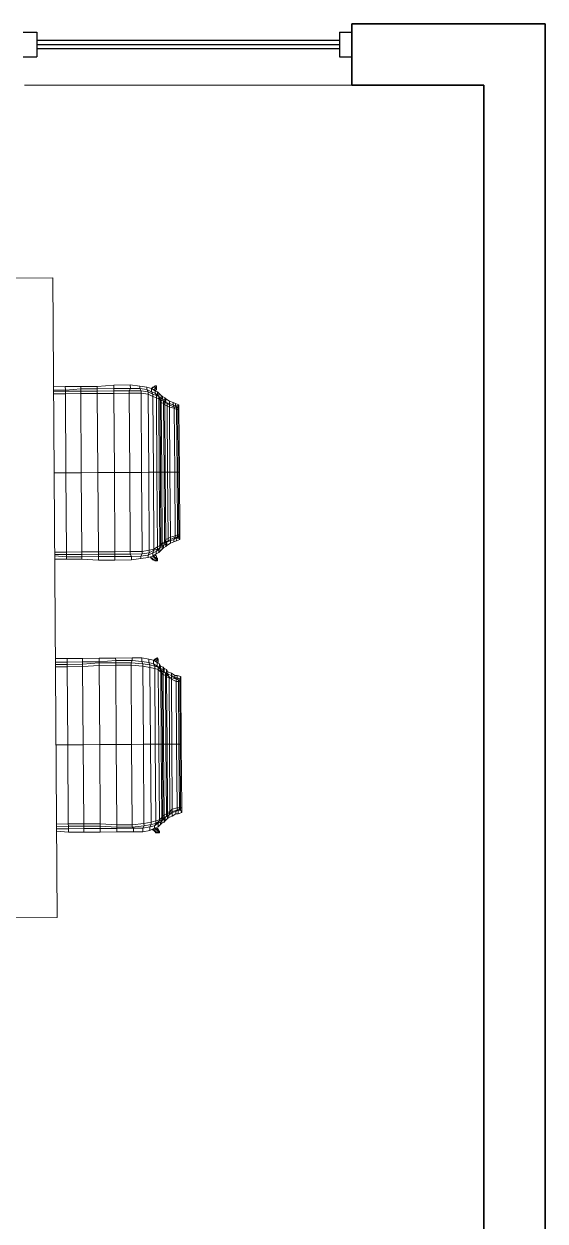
# Model space of a CAD drawing. Header units: metres. Extents: x -43.54 to -36.99, y -323.24 to -313.32.
# Drawn here: x -38.268 to -36.993, y -316.249 to -313.324 of the extents above; entities that cross this region are included whole.
import ezdxf

# ---------------------------------------------------------------- set-up
doc = ezdxf.new("R2010")
doc.units = ezdxf.units.M
doc.header["$LTSCALE"] = 5
doc.header["$MEASUREMENT"] = 0
doc.linetypes.add('HIDDEN', pattern=[0.375, 0.25, -0.125])
doc.layers.get('0').update_dxf_attribs({"color": 30})
for name, color, linetype, lineweight in [('A-FLOR-OVHD', 3, 'HIDDEN', 18), ('A-GLAZ-FULL', 4, 'Continuous', 25), ('A-WALL-FULL-EXTR', 7, 'Continuous', 35), ('A-WALL-FULL-INTR', 7, 'Continuous', 35)]:
    doc.layers.add(name, color=color, linetype=linetype, lineweight=lineweight)

msp = doc.modelspace()

# ---------------------------------------------------------------- linework, layer by layer
at = {"color": 7, "lineweight": 0}
for points in [[(-38.9264, -315.5127), (-38.9371, -313.9501), (-38.1971, -313.945), (-38.1864, -315.5076), (-38.9264, -315.5127), (-38.9264, -315.5127)], [(-38.1971, -313.945), (-38.9371, -313.9501)], [(-38.1864, -315.5076), (-38.1971, -313.945)], [(-38.1952, -314.2108), (-38.1663, -314.2106), (-38.1662, -314.2192), (-38.1952, -314.2194)], [(-38.1662, -314.2192), (-38.1662, -314.2221), (-38.1952, -314.2223)], [(-38.1951, -314.2281), (-38.1662, -314.2279)], [(-38.1663, -314.2106), (-38.1287, -314.2103), (-38.1287, -314.2161), (-38.1662, -314.2192)], [(-38.1287, -314.2161), (-38.1286, -314.2218), (-38.1662, -314.2221)], [(-38.1286, -314.2276), (-38.1662, -314.2279), (-38.1662, -314.2221)], [(-38.1273, -314.4211), (-38.1649, -314.4214), (-38.1662, -314.2279)], [(-38.1287, -314.2103), (-38.0883, -314.21), (-38.0883, -314.2158), (-38.1287, -314.2161)], [(-38.0883, -314.2158), (-38.0882, -314.2216), (-38.1286, -314.2218)], [(-38.0882, -314.2273), (-38.1286, -314.2276), (-38.1286, -314.2218)], [(-38.1273, -314.4211), (-38.1286, -314.2276)], [(-38.0883, -314.21), (-38.0478, -314.2069), (-38.0478, -314.2155), (-38.0883, -314.2158)], [(-38.0478, -314.2155), (-38.0477, -314.2213), (-38.0882, -314.2216)], [(-38.0477, -314.2271), (-38.0882, -314.2273), (-38.0882, -314.2216)], [(-38.0464, -314.4206), (-38.0869, -314.4208), (-38.0882, -314.2273)], [(-38.0478, -314.2069), (-38.0074, -314.2066), (-38.0073, -314.2152), (-38.0478, -314.2155)], [(-38.0073, -314.2152), (-38.0101, -314.221), (-38.0477, -314.2213)], [(-38.0101, -314.221), (-38.0101, -314.2268), (-38.0477, -314.2271), (-38.0477, -314.2213)], [(-38.0464, -314.4206), (-38.0477, -314.2271)], [(-38.0464, -314.4206), (-38.0088, -314.4203), (-38.0101, -314.2268)], [(-37.9841, -314.2151), (-37.9812, -314.2208), (-38.0101, -314.221)], [(-37.9812, -314.2208), (-37.9812, -314.2266), (-38.0101, -314.2268)], [(-38.0088, -314.4203), (-37.9798, -314.4201), (-37.9812, -314.2266)], [(-38.0074, -314.2066), (-37.9842, -314.2093), (-37.9841, -314.2151), (-38.0073, -314.2152)], [(-37.9842, -314.2093), (-37.9668, -314.2121), (-37.9668, -314.2179), (-37.9841, -314.2151)], [(-37.9668, -314.2179), (-37.9639, -314.2236), (-37.9812, -314.2208)], [(-37.9639, -314.2236), (-37.9638, -314.2294), (-37.9812, -314.2266)], [(-37.9638, -314.2294), (-37.9625, -314.42), (-37.9798, -314.4201)], [(-37.9668, -314.2121), (-37.9553, -314.2149), (-37.9552, -314.2235), (-37.9668, -314.2179)], [(-37.9552, -314.2235), (-37.9523, -314.2293), (-37.9639, -314.2236)], [(-37.9523, -314.2293), (-37.9523, -314.2351), (-37.9638, -314.2294)], [(-37.9494, -314.212), (-37.9553, -314.2149)], [(-37.9524, -314.212), (-37.9553, -314.2149)], [(-37.9553, -314.2149), (-37.9465, -314.2206), (-37.9465, -314.2264), (-37.9552, -314.2235)], [(-37.9524, -314.212), (-37.9466, -314.2091)], [(-37.9524, -314.212), (-37.9494, -314.212)], [(-37.9465, -314.2264), (-37.9435, -314.2321), (-37.9523, -314.2293)], [(-37.9435, -314.2321), (-37.9435, -314.2379), (-37.9523, -314.2351)], [(-37.9494, -314.212), (-37.9466, -314.2091), (-37.9437, -314.209)], [(-37.9494, -314.212), (-37.9437, -314.2119)], [(-37.9494, -314.2177), (-37.9437, -314.2119)], [(-37.9436, -314.2148), (-37.9436, -314.2177), (-37.9465, -314.2206), (-37.9436, -314.2148), (-37.9436, -314.2148)], [(-37.9436, -314.2148), (-37.9465, -314.2206)], [(-37.9465, -314.2206), (-37.9407, -314.2234), (-37.9406, -314.2321), (-37.9465, -314.2264)], [(-37.9437, -314.209), (-37.9437, -314.2119)], [(-37.9436, -314.2148), (-37.9437, -314.209)], [(-37.9436, -314.2148), (-37.9437, -314.2119)], [(-37.9406, -314.2321), (-37.9377, -314.235), (-37.9435, -314.2321)], [(-37.9407, -314.2234), (-37.9378, -314.2263), (-37.9377, -314.235), (-37.9406, -314.2321)], [(-37.9378, -314.2263), (-37.932, -314.232), (-37.9319, -314.2378)], [(-37.932, -314.232), (-37.9291, -314.2349), (-37.929, -314.2407), (-37.9319, -314.2378)], [(-37.9523, -314.2351), (-37.951, -314.4199), (-37.9625, -314.42)], [(-37.9435, -314.2379), (-37.9422, -314.4199), (-37.951, -314.4199)], [(-37.9377, -314.235), (-37.9377, -314.2407), (-37.9435, -314.2379)], [(-37.9377, -314.2407), (-37.9365, -314.4198), (-37.9422, -314.4199)], [(-37.9377, -314.235), (-37.9319, -314.2378)], [(-37.9348, -314.2407), (-37.9377, -314.235), (-37.9348, -314.2407), (-37.9348, -314.2407)], [(-37.9348, -314.2407), (-37.9348, -314.2436), (-37.9377, -314.2407)], [(-37.9348, -314.2436), (-37.9336, -314.4198), (-37.9365, -314.4198)], [(-37.9348, -314.2407), (-37.9319, -314.2436)], [(-37.9319, -314.2436), (-37.9319, -314.2494), (-37.9348, -314.2436)], [(-37.9336, -314.4198), (-37.9307, -314.4198), (-37.9319, -314.2494)], [(-37.9319, -314.2436), (-37.9319, -314.2378)], [(-37.929, -314.2407), (-37.9261, -314.2464), (-37.9319, -314.2436)], [(-37.9319, -314.2494), (-37.9261, -314.2522)], [(-37.9307, -314.4198), (-37.9249, -314.4197), (-37.9261, -314.2522)], [(-37.9291, -314.2349), (-37.9233, -314.2378), (-37.9232, -314.2435), (-37.929, -314.2407)], [(-37.9232, -314.2435), (-37.9232, -314.2493), (-37.9261, -314.2464)], [(-37.9232, -314.2551), (-37.9261, -314.2522), (-37.9261, -314.2464)], [(-37.9249, -314.4197), (-37.922, -314.4197), (-37.9232, -314.2551)], [(-37.9233, -314.2378), (-37.9204, -314.2406), (-37.9203, -314.2493), (-37.9232, -314.2435)], [(-37.9174, -314.2579), (-37.9232, -314.2551), (-37.9232, -314.2493)], [(-37.9203, -314.2493), (-37.9174, -314.2521), (-37.9232, -314.2493)], [(-37.922, -314.4197), (-37.9163, -314.4197), (-37.9174, -314.2579)], [(-37.9204, -314.2406), (-37.9117, -314.2463), (-37.9116, -314.2521), (-37.9203, -314.2493)], [(-37.9116, -314.255), (-37.9116, -314.2608), (-37.9174, -314.2579), (-37.9174, -314.2521)], [(-37.9116, -314.2521), (-37.9116, -314.255), (-37.9174, -314.2521)], [(-37.9163, -314.4197), (-37.9105, -314.4196), (-37.9116, -314.2608)], [(-37.9117, -314.2463), (-37.9029, -314.2492), (-37.9029, -314.2549), (-37.9116, -314.2521)], [(-37.9029, -314.2549), (-37.9, -314.2607), (-37.9116, -314.255)], [(-37.9116, -314.2608), (-37.8999, -314.2637)], [(-37.9029, -314.2492), (-37.8971, -314.252), (-37.8971, -314.2578), (-37.9029, -314.2549)], [(-37.8971, -314.2578), (-37.8942, -314.2606), (-37.9, -314.2607)], [(-37.8942, -314.2606), (-37.8941, -314.2665), (-37.8999, -314.2637), (-37.9, -314.2607)], [(-37.8971, -314.252), (-37.8885, -314.2548), (-37.8913, -314.2577), (-37.8971, -314.2578)], [(-37.8942, -314.2606), (-37.8913, -314.2636)], [(-37.8885, -314.2548), (-37.8884, -314.2636), (-37.8913, -314.2636), (-37.8913, -314.2577)], [(-37.9105, -314.4196), (-37.8989, -314.4196), (-37.8999, -314.2637)], [(-37.8902, -314.4195), (-37.8931, -314.4195), (-37.8941, -314.2665)], [(-37.8941, -314.2665), (-37.8913, -314.2665)], [(-37.8884, -314.2636), (-37.8873, -314.4195), (-37.8902, -314.4195), (-37.8913, -314.2636)], [(-38.1938, -314.4216), (-38.1649, -314.4214)], [(-38.1273, -314.4211), (-38.1259, -314.6146), (-38.1635, -314.6149), (-38.1649, -314.4214)], [(-38.1273, -314.4211), (-38.0869, -314.4208)], [(-38.0869, -314.4208), (-38.0855, -314.6143), (-38.1259, -314.6146)], [(-38.0464, -314.4206), (-38.0451, -314.6141), (-38.0855, -314.6143)], [(-38.0088, -314.4203), (-38.0075, -314.6138), (-38.0451, -314.6141)], [(-37.9798, -314.4201), (-37.9785, -314.6136), (-38.0075, -314.6138)], [(-37.9625, -314.42), (-37.9612, -314.6106), (-37.9785, -314.6136)], [(-37.951, -314.4199), (-37.9497, -314.6076), (-37.9612, -314.6106)], [(-37.9422, -314.4199), (-37.941, -314.6018), (-37.9497, -314.6076)], [(-37.9365, -314.4198), (-37.9352, -314.5989), (-37.941, -314.6018)], [(-37.9307, -314.4198), (-37.9295, -314.5931), (-37.9324, -314.596), (-37.9336, -314.4198)], [(-37.9209, -314.5844), (-37.9238, -314.5902), (-37.9249, -314.4197)], [(-37.9152, -314.5814), (-37.9209, -314.5844), (-37.922, -314.4197)], [(-37.9105, -314.4196), (-37.9094, -314.5785), (-37.9152, -314.5814), (-37.9163, -314.4197)], [(-37.8931, -314.4195), (-37.892, -314.5726), (-37.8978, -314.5755), (-37.8989, -314.4196)], [(-37.8989, -314.4196), (-37.8931, -314.4195)], [(-37.8873, -314.4195), (-37.8863, -314.5755), (-37.8891, -314.5755), (-37.8902, -314.4195)], [(-37.9094, -314.5843), (-37.9151, -314.5872), (-37.9152, -314.5814)], [(-37.9094, -314.5785), (-37.8978, -314.5755)], [(-37.9094, -314.5843), (-37.8978, -314.5784)], [(-37.9094, -314.5843), (-37.9094, -314.5785)], [(-37.8949, -314.5813), (-37.9006, -314.5842), (-37.8978, -314.5784)], [(-37.8978, -314.5755), (-37.8978, -314.5784), (-37.892, -314.5784)], [(-37.8891, -314.5813), (-37.8949, -314.5813), (-37.892, -314.5784)], [(-37.8862, -314.5841), (-37.8948, -314.5871), (-37.8949, -314.5813)], [(-37.8891, -314.5755), (-37.892, -314.5784), (-37.892, -314.5726)], [(-37.892, -314.5726), (-37.8892, -314.5726)], [(-37.8863, -314.5755), (-37.8862, -314.5841), (-37.8891, -314.5813), (-37.8891, -314.5755)], [(-37.9785, -314.6136), (-37.9785, -314.6195), (-37.9612, -314.6165), (-37.9612, -314.6106)], [(-37.9612, -314.6165), (-37.9497, -314.6105), (-37.9497, -314.6076)], [(-37.9438, -314.6134), (-37.9525, -314.6164), (-37.9497, -314.6105)], [(-37.9497, -314.6105), (-37.941, -314.6076), (-37.941, -314.6018)], [(-37.9381, -314.6076), (-37.9438, -314.6134), (-37.941, -314.6076)], [(-37.941, -314.6076), (-37.9352, -314.6047), (-37.9352, -314.5989)], [(-37.9381, -314.6076), (-37.9352, -314.6047), (-37.9381, -314.6076), (-37.9381, -314.6076)], [(-37.9351, -314.6133), (-37.938, -314.6163), (-37.9381, -314.6076)], [(-37.9324, -314.596), (-37.9324, -314.5989), (-37.9352, -314.6047)], [(-37.9352, -314.5989), (-37.9324, -314.596)], [(-37.9294, -314.6017), (-37.9352, -314.6047), (-37.9324, -314.5989)], [(-37.9294, -314.6075), (-37.9351, -314.6133), (-37.9352, -314.6047)], [(-37.9324, -314.5989), (-37.9295, -314.596), (-37.9295, -314.5931)], [(-37.9295, -314.5931), (-37.9238, -314.5902)], [(-37.9295, -314.596), (-37.9237, -314.593)], [(-37.9266, -314.5988), (-37.9294, -314.6017), (-37.9295, -314.596)], [(-37.9265, -314.6046), (-37.9294, -314.6075), (-37.9294, -314.6017)], [(-37.9208, -314.5959), (-37.9266, -314.5988), (-37.9237, -314.593)], [(-37.9208, -314.6017), (-37.9265, -314.6046), (-37.9266, -314.5988)], [(-37.9209, -314.5901), (-37.9237, -314.593), (-37.9238, -314.5902)], [(-37.9151, -314.5872), (-37.9209, -314.5901), (-37.9209, -314.5844)], [(-37.918, -314.5901), (-37.9208, -314.5959), (-37.9209, -314.5901)], [(-37.9179, -314.5988), (-37.9208, -314.6017), (-37.9208, -314.5959)], [(-37.9094, -314.5872), (-37.918, -314.5901), (-37.9151, -314.5872)], [(-37.9093, -314.5929), (-37.9179, -314.5988), (-37.918, -314.5901)], [(-37.9006, -314.5842), (-37.9094, -314.5872)], [(-37.9094, -314.5872), (-37.9094, -314.5843)], [(-37.9093, -314.5929), (-37.9094, -314.5872)], [(-37.9093, -314.5929), (-37.9006, -314.59)], [(-37.8948, -314.5871), (-37.9006, -314.59), (-37.9006, -314.5842)], [(-38.1925, -314.6151), (-38.1635, -314.6149)], [(-38.1924, -314.6209), (-38.1635, -314.6207), (-38.1635, -314.6149)], [(-38.1924, -314.6238), (-38.1635, -314.6265), (-38.1635, -314.6207)], [(-38.1924, -314.6325), (-38.1634, -314.6323), (-38.1635, -314.6265)], [(-38.1635, -314.6207), (-38.1259, -314.6205), (-38.1259, -314.6146)], [(-38.1635, -314.6265), (-38.1259, -314.6263), (-38.1259, -314.6205)], [(-38.1634, -314.6323), (-38.1258, -314.632), (-38.1259, -314.6263)], [(-38.1259, -314.6205), (-38.0855, -314.6202), (-38.0855, -314.6143)], [(-38.1259, -314.6263), (-38.0855, -314.626), (-38.0855, -314.6202)], [(-38.1258, -314.632), (-38.0854, -314.6346), (-38.0855, -314.626)], [(-38.0855, -314.6202), (-38.045, -314.6199), (-38.0451, -314.6141)], [(-38.0855, -314.626), (-38.045, -314.6257), (-38.045, -314.6199)], [(-38.0854, -314.6346), (-38.0449, -314.6344), (-38.045, -314.6257)], [(-38.045, -314.6199), (-38.0074, -314.6197), (-38.0075, -314.6138)], [(-38.045, -314.6257), (-38.0045, -314.6254), (-38.0074, -314.6197)], [(-38.0449, -314.6344), (-38.0044, -314.6341), (-38.0045, -314.6254)], [(-38.0074, -314.6197), (-37.9785, -314.6195)], [(-38.0045, -314.6254), (-37.9813, -314.6253)], [(-38.0044, -314.6341), (-37.9813, -314.631)], [(-37.964, -314.6223), (-37.9813, -314.6253), (-37.9785, -314.6195)], [(-37.964, -314.628), (-37.9813, -314.631), (-37.9813, -314.6253)], [(-37.964, -314.6223), (-37.9525, -314.6164)], [(-37.964, -314.6223), (-37.9612, -314.6165)], [(-37.964, -314.628), (-37.964, -314.6223)], [(-37.964, -314.628), (-37.9525, -314.6251)], [(-37.9465, -314.6366), (-37.9524, -314.6337), (-37.9582, -314.628)], [(-37.9437, -314.6337), (-37.9465, -314.6366), (-37.9553, -314.628)], [(-37.9438, -314.6192), (-37.9525, -314.6251), (-37.9525, -314.6164)], [(-37.9437, -314.6308), (-37.9437, -314.6337), (-37.9525, -314.6251)], [(-37.9524, -314.6337), (-37.9495, -314.6337)], [(-37.9437, -314.625), (-37.9437, -314.6308), (-37.9496, -314.625)], [(-37.9495, -314.6337), (-37.9465, -314.6366), (-37.9408, -314.6365)], [(-37.9437, -314.625), (-37.9466, -314.6221)], [(-37.9465, -314.6366), (-37.9465, -314.6367)], [(-37.938, -314.6163), (-37.9438, -314.6192), (-37.9438, -314.6134)], [(-37.9437, -314.6279), (-37.9437, -314.625)], [(-37.9437, -314.6279), (-37.9408, -314.6308), (-37.9437, -314.6308)], [(-37.9408, -314.6308), (-37.9408, -314.6365), (-37.9437, -314.6337)], [(-38.1907, -314.875), (-38.1617, -314.8748), (-38.1617, -314.8836), (-38.1906, -314.8838)], [(-38.1617, -314.8748), (-38.1241, -314.8746), (-38.1241, -314.8833), (-38.1617, -314.8836)], [(-38.1241, -314.8746), (-38.0838, -314.8743), (-38.0837, -314.883), (-38.1241, -314.8833)], [(-38.0838, -314.8743), (-38.0433, -314.874), (-38.0432, -314.8799), (-38.0837, -314.883)], [(-38.0433, -314.874), (-38.0028, -314.8737), (-38.0027, -314.8796), (-38.0432, -314.8799)], [(-38.0028, -314.8737), (-37.9796, -314.8736), (-37.9796, -314.8823), (-38.0027, -314.8796)], [(-37.9796, -314.8736), (-37.9623, -314.8764), (-37.9622, -314.8851), (-37.9796, -314.8823)], [(-37.9449, -314.8762), (-37.9507, -314.8792)], [(-37.9478, -314.8792), (-37.9479, -314.8763), (-37.942, -314.8733)], [(-37.9478, -314.8792), (-37.9449, -314.8762)], [(-37.9449, -314.8762), (-37.942, -314.8733), (-37.9391, -314.8762), (-37.9449, -314.8762), (-37.9449, -314.8762)], [(-37.9448, -314.8821), (-37.9391, -314.8762)], [(-37.9391, -314.8762), (-37.9391, -314.8763)], [(-37.9391, -314.8792), (-37.9391, -314.8821), (-37.9391, -314.8762)], [(-37.9391, -314.8792), (-37.9391, -314.8762)], [(-38.1617, -314.8836), (-38.1616, -314.8893), (-38.1906, -314.8895)], [(-38.1906, -314.8953), (-38.1616, -314.8951)], [(-38.1241, -314.8833), (-38.124, -314.8891), (-38.1616, -314.8893)], [(-38.124, -314.8949), (-38.1616, -314.8951), (-38.1616, -314.8893)], [(-38.1227, -315.0855), (-38.1603, -315.0857), (-38.1616, -314.8951)], [(-38.0837, -314.883), (-38.0837, -314.8859), (-38.124, -314.8891)], [(-38.0836, -314.8917), (-38.124, -314.8949), (-38.124, -314.8891)], [(-38.1227, -315.0855), (-38.124, -314.8949)], [(-38.0432, -314.8799), (-38.0432, -314.8857), (-38.0837, -314.8859)], [(-38.0431, -314.8914), (-38.0836, -314.8917), (-38.0837, -314.8859)], [(-38.0418, -315.0849), (-38.0823, -315.0852), (-38.0836, -314.8917)], [(-38.0027, -314.8796), (-38.0056, -314.8854), (-38.0432, -314.8857)], [(-38.0056, -314.8854), (-38.0056, -314.8912), (-38.0431, -314.8914), (-38.0432, -314.8857)], [(-38.0418, -315.0849), (-38.0431, -314.8914)], [(-38.0418, -315.0849), (-38.0042, -315.0847), (-38.0056, -314.8912)], [(-37.9796, -314.8823), (-37.9766, -314.8881), (-38.0056, -314.8854)], [(-37.9766, -314.8881), (-37.9766, -314.8939), (-38.0056, -314.8912)], [(-38.0042, -315.0847), (-37.9753, -315.0845), (-37.9766, -314.8939)], [(-37.9622, -314.8851), (-37.9593, -314.8908), (-37.9766, -314.8881)], [(-37.9593, -314.8908), (-37.9593, -314.8966), (-37.9766, -314.8939)], [(-37.9593, -314.8966), (-37.958, -315.0843), (-37.9753, -315.0845)], [(-37.9623, -314.8764), (-37.9507, -314.8792), (-37.9507, -314.8879), (-37.9622, -314.8851)], [(-37.9507, -314.8879), (-37.9477, -314.8937), (-37.9593, -314.8908)], [(-37.9477, -314.8937), (-37.9477, -314.8994), (-37.9593, -314.8966)], [(-37.9477, -314.8994), (-37.9464, -315.0843), (-37.958, -315.0843)], [(-37.9507, -314.8792), (-37.9419, -314.885), (-37.9419, -314.8936), (-37.9507, -314.8879)], [(-37.9478, -314.8792), (-37.9507, -314.8792)], [(-37.9419, -314.8936), (-37.939, -314.8965), (-37.9477, -314.8937)], [(-37.939, -314.8965), (-37.9389, -314.9022), (-37.9477, -314.8994)], [(-37.9389, -314.9022), (-37.9377, -315.0842), (-37.9464, -315.0843)], [(-37.9391, -314.8792), (-37.939, -314.8849), (-37.9419, -314.885), (-37.9391, -314.8821)], [(-37.9391, -314.8821), (-37.9419, -314.885)], [(-37.9419, -314.885), (-37.9361, -314.8878), (-37.9361, -314.8965), (-37.9419, -314.8936)], [(-37.9361, -314.8965), (-37.9332, -314.9022), (-37.939, -314.8965)], [(-37.9332, -314.9022), (-37.9331, -314.908), (-37.9389, -314.9022)], [(-37.9361, -314.8878), (-37.9332, -314.8936), (-37.9332, -314.8993), (-37.9361, -314.8965)], [(-37.9332, -314.8936), (-37.9274, -314.8964), (-37.9274, -314.9022), (-37.9332, -314.8993)], [(-37.9332, -314.8993), (-37.9303, -314.9051), (-37.9332, -314.9022)], [(-37.9303, -314.9051), (-37.9302, -314.9108), (-37.9331, -314.908)], [(-37.9274, -314.9022), (-37.9273, -314.9079), (-37.9303, -314.9051)], [(-37.9274, -314.8964), (-37.9245, -314.8993), (-37.9245, -314.9079), (-37.9274, -314.9022)], [(-37.9245, -314.8993), (-37.9187, -314.9021), (-37.9187, -314.9108), (-37.9245, -314.9079)], [(-37.9187, -314.9021), (-37.9158, -314.9079), (-37.9158, -314.9136), (-37.9187, -314.9108)], [(-37.9331, -314.908), (-37.9319, -315.0842), (-37.9377, -315.0842)], [(-37.9302, -314.9108), (-37.929, -315.0841), (-37.9319, -315.0842)], [(-37.9273, -314.9079), (-37.9273, -314.9137), (-37.9302, -314.9108)], [(-37.929, -315.0841), (-37.9261, -315.0841), (-37.9273, -314.9137)], [(-37.9245, -314.9079), (-37.9216, -314.9108), (-37.9273, -314.9079)], [(-37.9273, -314.9137), (-37.9215, -314.9166)], [(-37.9261, -315.0841), (-37.9204, -315.0841), (-37.9215, -314.9166)], [(-37.9186, -314.9194), (-37.9215, -314.9166), (-37.9216, -314.9108)], [(-37.9187, -314.9108), (-37.9187, -314.9137), (-37.9216, -314.9108)], [(-37.9204, -315.0841), (-37.9175, -315.0841), (-37.9186, -314.9194)], [(-37.9158, -314.9136), (-37.9128, -314.9194), (-37.9187, -314.9137)], [(-37.9128, -314.9223), (-37.9186, -314.9194), (-37.9187, -314.9137)], [(-37.9175, -315.0841), (-37.9117, -315.084), (-37.9128, -314.9223)], [(-37.9158, -314.9079), (-37.9071, -314.9107), (-37.9071, -314.9165), (-37.9158, -314.9136)], [(-37.9071, -314.9165), (-37.9071, -314.9222), (-37.9128, -314.9194)], [(-37.9071, -314.9222), (-37.907, -314.9251), (-37.9128, -314.9223), (-37.9128, -314.9194)], [(-37.9117, -315.084), (-37.9059, -315.084), (-37.907, -314.9251)], [(-37.9071, -314.9107), (-37.8983, -314.9164), (-37.8983, -314.9222), (-37.9071, -314.9165)], [(-37.8983, -314.9222), (-37.8954, -314.925), (-37.9071, -314.9222)], [(-37.907, -314.9251), (-37.8954, -314.9308)], [(-37.9059, -315.084), (-37.8943, -315.0839), (-37.8954, -314.9308)], [(-37.8983, -314.9164), (-37.8926, -314.9164), (-37.8925, -314.9221), (-37.8983, -314.9222)], [(-37.8925, -314.9221), (-37.8896, -314.9279), (-37.8954, -314.925)], [(-37.8896, -314.9279), (-37.8896, -314.9308), (-37.8954, -314.9308), (-37.8954, -314.925)], [(-37.8926, -314.9164), (-37.8839, -314.9192), (-37.8867, -314.925), (-37.8925, -314.9221)], [(-37.8896, -314.9279), (-37.8867, -314.9279)], [(-37.8896, -314.9308), (-37.8867, -314.9307)], [(-37.8857, -315.0839), (-37.8885, -315.0839), (-37.8896, -314.9308)], [(-37.8839, -314.9192), (-37.8838, -314.9307), (-37.8867, -314.9279), (-37.8867, -314.925)], [(-37.8838, -314.9307), (-37.8828, -315.0838), (-37.8857, -315.0839), (-37.8867, -314.9279)], [(-38.1892, -315.0859), (-38.1603, -315.0857)], [(-38.1227, -315.0855), (-38.1214, -315.279), (-38.159, -315.2792), (-38.1603, -315.0857)], [(-38.1227, -315.0855), (-38.0823, -315.0852)], [(-38.0418, -315.0849), (-38.0405, -315.2813), (-38.081, -315.2787), (-38.0823, -315.0852)], [(-38.0042, -315.0847), (-38.0029, -315.2811), (-38.0405, -315.2813)], [(-37.9753, -315.0845), (-37.974, -315.278), (-38.0029, -315.2811)], [(-37.958, -315.0843), (-37.9567, -315.275), (-37.974, -315.278)], [(-37.9464, -315.0843), (-37.9451, -315.272), (-37.9567, -315.275)], [(-37.9377, -315.0842), (-37.9364, -315.2691), (-37.9451, -315.272)], [(-37.9319, -315.0842), (-37.9307, -315.2632), (-37.9364, -315.2691)], [(-37.9261, -315.0841), (-37.925, -315.2574), (-37.9278, -315.2603), (-37.929, -315.0841)], [(-37.9163, -315.2516), (-37.9192, -315.2545), (-37.9204, -315.0841)], [(-37.9106, -315.2487), (-37.9163, -315.2516), (-37.9175, -315.0841)], [(-37.9059, -315.084), (-37.9049, -315.2429), (-37.9106, -315.2487), (-37.9117, -315.084)], [(-37.8885, -315.0839), (-37.8875, -315.2399), (-37.8932, -315.2399), (-37.8943, -315.0839)], [(-37.8943, -315.0839), (-37.8885, -315.0839)], [(-37.8828, -315.0838), (-37.8817, -315.2398), (-37.8846, -315.2398), (-37.8857, -315.0839)], [(-37.925, -315.2574), (-37.9192, -315.2545)], [(-37.9163, -315.2545), (-37.9192, -315.2603), (-37.9192, -315.2545)], [(-37.9106, -315.2516), (-37.9163, -315.2545), (-37.9163, -315.2516)], [(-37.9134, -315.2574), (-37.9163, -315.2603), (-37.9163, -315.2545)], [(-37.9048, -315.2515), (-37.9134, -315.2574), (-37.9106, -315.2516)], [(-37.9048, -315.2486), (-37.9106, -315.2516), (-37.9106, -315.2487)], [(-37.9049, -315.2429), (-37.8932, -315.2399)], [(-37.9048, -315.2486), (-37.9049, -315.2429)], [(-37.9048, -315.2486), (-37.8932, -315.2457)], [(-37.8961, -315.2486), (-37.9048, -315.2515)], [(-37.9048, -315.2515), (-37.9048, -315.2486)], [(-37.9047, -315.2602), (-37.9048, -315.2515)], [(-37.9047, -315.2602), (-37.896, -315.2543)], [(-37.8903, -315.2457), (-37.8961, -315.2486), (-37.8932, -315.2457)], [(-37.8903, -315.2543), (-37.896, -315.2543), (-37.8961, -315.2486)], [(-37.8932, -315.2399), (-37.8932, -315.2457), (-37.8875, -315.2427)], [(-37.8845, -315.2456), (-37.8903, -315.2457), (-37.8875, -315.2427)], [(-37.8816, -315.2514), (-37.8903, -315.2543), (-37.8903, -315.2457)], [(-37.8875, -315.2399), (-37.8846, -315.237)], [(-37.8846, -315.2427), (-37.8875, -315.2427), (-37.8875, -315.2399)], [(-37.8817, -315.2398), (-37.8816, -315.2514), (-37.8845, -315.2456), (-37.8846, -315.2398)], [(-38.1879, -315.2794), (-38.159, -315.2792)], [(-38.1879, -315.2852), (-38.1589, -315.285), (-38.159, -315.2792)], [(-38.1878, -315.291), (-38.1589, -315.2908), (-38.1589, -315.285)], [(-38.1589, -315.285), (-38.1213, -315.2847), (-38.1214, -315.279)], [(-38.1589, -315.2908), (-38.1213, -315.2905), (-38.1213, -315.2847)], [(-38.1214, -315.279), (-38.081, -315.2787)], [(-38.1213, -315.2847), (-38.0809, -315.2845), (-38.081, -315.2787)], [(-38.1213, -315.2905), (-38.0809, -315.2902), (-38.0809, -315.2845)], [(-38.0809, -315.2845), (-38.0404, -315.2871), (-38.0405, -315.2813)], [(-38.0404, -315.2871), (-38.0028, -315.2868), (-38.0029, -315.2811)], [(-38.0028, -315.2868), (-37.9739, -315.2837)], [(-37.9595, -315.2865), (-37.9768, -315.2895), (-37.9739, -315.2837)], [(-37.974, -315.278), (-37.9739, -315.2837), (-37.9566, -315.2807), (-37.9567, -315.275)], [(-37.9595, -315.2865), (-37.9566, -315.2807)], [(-37.9595, -315.2865), (-37.9479, -315.2836)], [(-37.9566, -315.2807), (-37.9451, -315.2778), (-37.9451, -315.272)], [(-37.9392, -315.2777), (-37.9479, -315.2836), (-37.9451, -315.2778)], [(-37.9392, -315.2864), (-37.9479, -315.2893), (-37.9479, -315.2836)], [(-37.9451, -315.2778), (-37.9364, -315.2719), (-37.9364, -315.2691)], [(-37.9335, -315.2748), (-37.9392, -315.2777), (-37.9364, -315.2719)], [(-37.9335, -315.2806), (-37.9392, -315.2864), (-37.9392, -315.2777)], [(-37.9364, -315.2719), (-37.9306, -315.269), (-37.9307, -315.2632)], [(-37.9306, -315.2719), (-37.9335, -315.2748), (-37.9306, -315.269)], [(-37.9306, -315.2777), (-37.9335, -315.2806), (-37.9335, -315.2748)], [(-37.9307, -315.2632), (-37.9278, -315.2603)], [(-37.9278, -315.2603), (-37.9278, -315.2661), (-37.9306, -315.269)], [(-37.9249, -315.2661), (-37.9306, -315.2719), (-37.9278, -315.2661)], [(-37.9248, -315.2747), (-37.9306, -315.2777), (-37.9306, -315.2719)], [(-37.9278, -315.2661), (-37.9249, -315.2632), (-37.925, -315.2574)], [(-37.9249, -315.2632), (-37.9192, -315.2603)], [(-37.922, -315.2632), (-37.9249, -315.2661), (-37.9249, -315.2632)], [(-37.922, -315.2718), (-37.9248, -315.2747), (-37.9249, -315.2661)], [(-37.9163, -315.2603), (-37.922, -315.2632), (-37.9192, -315.2603)], [(-37.9162, -315.266), (-37.922, -315.2718), (-37.922, -315.2632)], [(-37.9134, -315.2631), (-37.9162, -315.266), (-37.9163, -315.2603)], [(-37.9047, -315.2602), (-37.9134, -315.2631), (-37.9134, -315.2574)], [(-38.1878, -315.2967), (-38.1588, -315.2994), (-38.1589, -315.2908)], [(-38.1588, -315.2994), (-38.1212, -315.2992), (-38.1213, -315.2905)], [(-38.1212, -315.2992), (-38.0808, -315.2989), (-38.0809, -315.2902)], [(-38.0809, -315.2902), (-38.0404, -315.29), (-38.0404, -315.2871)], [(-38.0808, -315.2989), (-38.0404, -315.2986), (-38.0404, -315.29)], [(-38.0404, -315.29), (-37.9999, -315.2897), (-38.0028, -315.2868)], [(-38.0404, -315.2986), (-37.9999, -315.2983), (-37.9999, -315.2897)], [(-37.9999, -315.2897), (-37.9768, -315.2895)], [(-37.9999, -315.2983), (-37.9767, -315.2982)], [(-37.9594, -315.2952), (-37.9767, -315.2982), (-37.9768, -315.2895)], [(-37.9594, -315.2952), (-37.9595, -315.2865)], [(-37.9594, -315.2952), (-37.9479, -315.2893)], [(-37.942, -315.3008), (-37.9478, -315.298), (-37.9537, -315.2923)], [(-37.9391, -315.2979), (-37.942, -315.3008), (-37.9508, -315.2922)], [(-37.9391, -315.295), (-37.9391, -315.2979), (-37.9479, -315.2893)], [(-37.9478, -315.298), (-37.9449, -315.3009)], [(-37.9391, -315.2922), (-37.9391, -315.295), (-37.945, -315.2893)], [(-37.9449, -315.3009), (-37.942, -315.3008), (-37.9362, -315.3008)], [(-37.9391, -315.2922), (-37.942, -315.2893)], [(-37.942, -315.3008), (-37.942, -315.3009)], [(-37.9391, -315.2922), (-37.9391, -315.2922)], [(-37.9391, -315.2922), (-37.9362, -315.2979), (-37.9391, -315.295)], [(-37.9362, -315.2979), (-37.9362, -315.3008), (-37.9391, -315.2979)], [(-38.9264, -315.5127), (-38.1864, -315.5076)]]:
    msp.add_lwpolyline(points, dxfattribs=at)
at = {"layer": 'A-FLOR-OVHD'}
msp.add_line((-38.2659, -313.4745), (-37.4659, -313.4745), dxfattribs=at)
at = {"layer": 'A-GLAZ-FULL'}
for p, q in [((-38.2692, -313.3445), (-38.2659, -313.3445)), ((-38.2659, -313.3445), (-38.2359, -313.3445)), ((-37.4959, -313.3445), (-37.4659, -313.3445)), ((-38.2359, -313.3645), (-37.4959, -313.3645)), ((-38.2359, -313.3745), (-37.4959, -313.3745)), ((-38.2359, -313.3845), (-37.4959, -313.3845)), ((-38.2692, -313.4045), (-38.2659, -313.4045)), ((-38.2659, -313.4045), (-38.2359, -313.4045)), ((-37.4959, -313.4045), (-37.4659, -313.4045))]:
    msp.add_line(p, q, dxfattribs=at)
at = {"layer": 'A-GLAZ-FULL', "ltscale": 0.001}
for p, q in [((-38.2359, -313.3445), (-38.2359, -313.4045)), ((-37.4959, -313.3445), (-37.4959, -313.4045))]:
    msp.add_line(p, q, dxfattribs=at)
at = {"layer": 'A-WALL-FULL-EXTR'}
for p, q in [((-37.4659, -313.3245), (-37.4659, -313.4745)), ((-37.4659, -313.3245), (-36.9933, -313.3245)), ((-36.9933, -319.3245), (-36.9933, -313.3245)), ((-37.1433, -313.4745), (-37.4659, -313.4745))]:
    msp.add_line(p, q, dxfattribs=at)
at = {"layer": 'A-WALL-FULL-INTR'}
msp.add_line((-37.1433, -317.9909), (-37.1433, -313.4745), dxfattribs=at)

doc.saveas('drawing.dxf')
